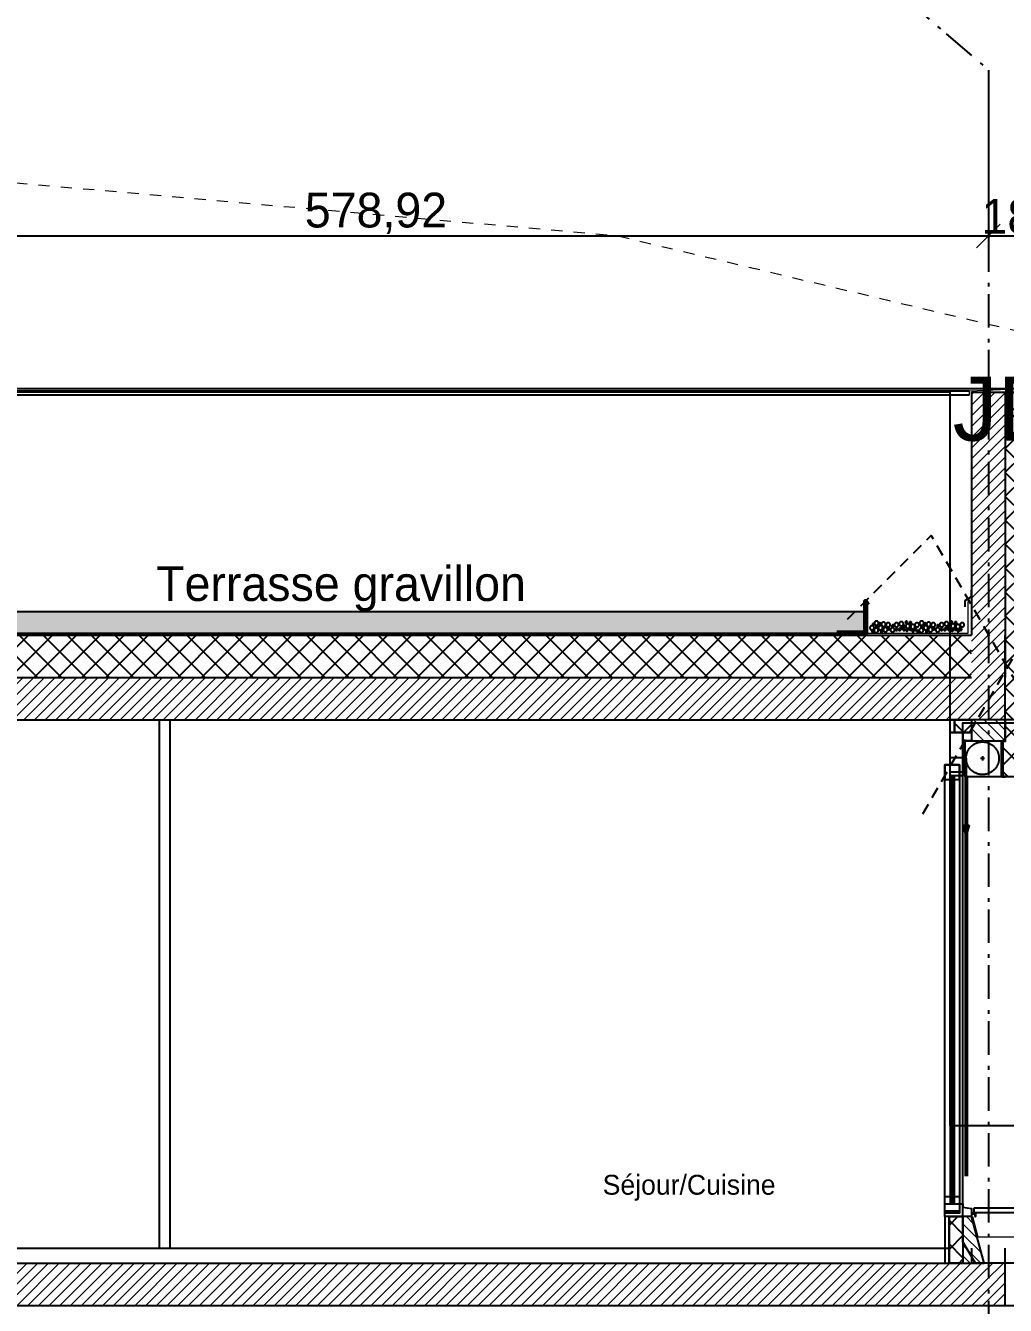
# Model space of a CAD drawing. Header units: centimetres. Extents: x -35664 to 50682, y -23001 to 23705.
# Drawn here: x 5740 to 6203, y -11896 to -11291 of the extents above; entities that cross this region are included whole.
import ezdxf

# ---------------------------------------------------------------- set-up
doc = ezdxf.new("R2010")
doc.units = ezdxf.units.CM
for name, pattern in [('Style de ligne -11', [0.347222, 0.20828, -0.138942]), ('Style de ligne -6', [1.04164, 0.625, -0.20828, 0.06943, -0.13893]), ('VW-01', [0.41656, 0.20828, -0.20828]), ('VW-02', [0.69435, 0.48607, -0.20828])]:
    doc.linetypes.add(name, pattern=pattern)
doc.layers.get('0').update_dxf_attribs({"color": 252})
for name, color, linetype in [('B GÈnÈral_Hatch', 252, 'Continuous'), ('B Général', 252, 'Continuous'), ('C ANNOTATIONS-cotation', 252, 'Continuous'), ('C ANNOTATIONS-texte', 252, 'Continuous'), ('GÈnÈral_Hatch', 252, 'Continuous'), ('Général', 252, 'Continuous'), ('prlm-Coupe', 252, 'Continuous')]:
    doc.layers.add(name, color=color, linetype=linetype)
doc.styles.add('Arial', font='arial.ttf')
doc.styles.add('Eurostile', font='Eurosti.TTF')
doc.dimstyles.new('Arch', dxfattribs={"dimtxt": 16.471002, "dimasz": 11.224121, "dimexe": 15.875, "dimexo": 7.9375, "dimgap": 0.15875, "dimtad": 1, "dimdec": 1, "dimtxsty": 'Eurostile', "dimblk": 'A 90.VW_SLASH-1', "dimblk1": 'A 90.VW_SLASH-1', "dimblk2": 'A 90.VW_SLASH-1', "dimcen": 0, "dimdle": 7.9375, "dimazin": 0, "dimtfac": 1, "dimtdec": 1, "dimtix": 1, "dimtmove": 0, "dimatfit": 0, "dimldrblk": 'A 90.VW_FILLEDARROW-1', "dimfxl": 1, "dimfrac": 2, "dimtolj": 1, "dimarcsym": 0})
pattern_1 = [(45, (-23116.8977, 10090.366), (2.4253472, -2.6458333), [])]
pattern_2 = [(45, (0, 0), (-5.65685, 5.65685), []), (135, (0, 0), (5.65685, 5.65685), [])]
pattern_3 = [(45, (0, 0), (2.42535, -2.64583), [])]

# ---------------------------------------------------------------- blocks, each defined once
blk = doc.blocks.new('B 90.PF 208 Coupe')
at = {"layer": 'B GÈnÈral_Hatch', "linetype": 'Continuous'}
h = blk.add_hatch(dxfattribs=at)
h.set_pattern_fill('02_ISOLANT', color=256, style=0, pattern_type=2)
h.set_pattern_definition(pattern_2)
h.paths.add_polyline_path([(-116.7, 17), (-89.7, 17), (-89.7, 8), (-106.7, 8), (-106.7, 9), (-116.7, 9)])
for points in [[(-89.7, 9), (-89.8, 9), (-89.8, 7.6), (-106.6, 7.6), (-106.6, 9.1), (-116.7, 9.1), (-116.7, 9), (-106.7, 9), (-106.7, 7.5), (-89.7, 7.5)], [(-66.85, -8.15), (-61.85, -9.49), (-66.85, -10.83)], [(-90.4, -15.1), (112.33, -15.1), (112.33, -15.6), (-90.4, -15.6)], [(-90.4, -17.1), (112.33, -17.1), (112.33, -16.6), (-90.4, -16.6)]]:
    blk.add_hatch(color=250, dxfattribs=at).paths.add_polyline_path(points)
at = {"layer": 'B GÈnÈral_Hatch', "linetype": 'Continuous', "lineweight": 18}
h = blk.add_hatch(dxfattribs=at)
h.set_pattern_fill('50_BETON', color=256, style=0, pattern_type=2)
h.set_pattern_definition(pattern_3)
h.paths.add_polyline_path([(-116.7, -7), (-106.7, -7), (-106.7, 9), (-116.7, 9)])
h = blk.add_hatch(dxfattribs=at)
h.set_pattern_fill('50_BETON', color=256, style=0, pattern_type=2)
h.set_pattern_definition(pattern_3)
h.paths.add_polyline_path([(140.3, -11), (140.3, -1), (118.3, -7), (118.3, -11)])
at = {"layer": 'B GÈnÈral_Hatch', "linetype": 'Continuous'}
h = blk.add_hatch(dxfattribs=at)
h.set_pattern_fill('02_ISOLANT', color=256, style=0, pattern_type=2)
h.set_pattern_definition(pattern_2)
h.paths.add_polyline_path([(-116.7, -15), (-116.7, -7), (-110.7, -7), (-110.7, -15)])
at = {"layer": 'GÈnÈral_Hatch', "linetype": 'Continuous'}
h = blk.add_hatch(dxfattribs=at)
h.set_pattern_fill('02_ISOLANT', color=256, style=0, pattern_type=2)
h.set_pattern_definition(pattern_2)
h.paths.add_polyline_path([(118.3, -11), (140.3, -11), (140.3, -17.6), (118.3, -17.6)])
at = {"layer": 'B Général', "linetype": 'VW-02', "ltscale": 25.4}
for p, q in [((-99.45, -1.75), (-97.45, -1.75)), ((-98.45, -0.75), (-98.45, -2.75))]:
    blk.add_line(p, q, dxfattribs=at)
at = {"layer": 'B Général', "linetype": 'Continuous'}
for p, q in [((-110.7, -7), (-110.7, -17)), ((92.64, -11), (-101.87, -11)), ((-98.55, -9.49), (-61.85, -9.49)), ((-90.2, -9), (99.2, -9)), ((-90.2, -10), (99.2, -10))]:
    blk.add_line(p, q, dxfattribs=at)
at = {"layer": 'B Général', "linetype": 'Continuous', "flags": 128}
for points in [[(-116.7, 17), (-89.7, 17), (-89.7, 8), (-106.7, 8), (-106.7, 9), (-116.7, 9)], [(-116.7, -7), (-106.7, -7), (-106.7, 9), (-116.7, 9)]]:
    blk.add_lwpolyline(points, dxfattribs=at)
for points in [[(-115.2, 17), (140.3, 17), (140.3, -5), (130.3, -11), (126.3, -11), (126.3, -11), (-115.2, -11)], [(-89.7, 9), (-89.8, 9), (-89.8, 7.6), (-106.6, 7.6), (-106.6, 9.1), (-116.7, 9.1), (-116.7, 9), (-106.7, 9), (-106.7, 7.5), (-89.7, 7.5), (-89.7, 9)], [(-116.7, -15), (-116.7, -7), (-110.7, -7), (-110.7, -15)], [(-110.7, -11), (-110.7, -7), (-106.7, -7), (-106.7, -11)], [(-90.2, -17), (-110.7, -17), (-110.7, -11), (-90.2, -11)], [(-66.85, -8.15), (-61.85, -9.49), (-66.85, -10.83)], [(-116.7, -17), (-116.7, -15), (-110.7, -15), (-110.7, -17)], [(-95.31, -12.6), (116.65, -12.6), (116.65, -19.6), (-95.31, -19.6)]]:
    blk.add_lwpolyline(points, close=True, dxfattribs=at)
at = {"layer": 'B Général', "linetype": 'Continuous', "lineweight": 25, "flags": 128}
for points in [[(-106.7, -10), (-106.7, 7), (-89.7, 7), (-89.7, -10)], [(140.3, -11), (140.3, -1), (140.3, -1), (140.3, -1), (118.3, -7), (118.3, -11)]]:
    blk.add_lwpolyline(points, close=True, dxfattribs=at)
at = {"layer": 'B Général', "flags": 128}
for points in [[(-98.8, -11), (-91.87, -11), (-91.87, -17), (-98.8, -17)], [(112.3, -19.6), (112.3, -11), (113.8, -11), (114.48, -7), (118.3, -7), (118.3, -19.6)], [(-88.43, -15.1), (-88.43, -12.6), (-95.31, -12.6), (-95.31, -19.6), (-88.43, -19.6), (-88.43, -17.1), (-90.4, -17.1), (-90.4, -15.1)], [(-90.4, -15.1), (112.33, -15.1), (112.33, -15.6), (-90.4, -15.6)], [(-90.4, -17.1), (112.33, -17.1), (112.33, -16.6), (-90.4, -16.6)], [(108.86, -15.1), (108.86, -12.6), (115.74, -12.6), (115.74, -19.6), (108.86, -19.6), (108.86, -17.1), (110.83, -17.1), (110.83, -15.1)]]:
    blk.add_lwpolyline(points, close=True, dxfattribs=at)
at = {"layer": 'B Général', "linetype": 'Continuous'}
blk.add_open_spline([(-105.23, -5.59), (-104.2, -7.39), (-100.62, -9.48), (-96.47, -9.5), (-92.87, -7.45), (-90.78, -3.87), (-90.76, 0.28), (-92.81, 3.88), (-96.39, 5.98), (-100.54, 6), (-104.14, 3.94), (-106.23, 0.36), (-106.26, -3.79), (-105.23, -5.59)], degree=2, dxfattribs=at)
at = {"layer": 'Général', "linetype": 'Continuous'}
for p, q in [((118.19, -5.47), (118.19, -5.02)), ((118.3, -17.6), (140.3, -17.6)), ((118.3, -19.6), (140.3, -19.6))]:
    blk.add_line(p, q, dxfattribs=at)
at = {"layer": 'Général', "linetype": 'Continuous', "flags": 128}
for points in [[(116.34, -7), (116.69, -5.02), (118.19, -5.02), (117.82, -5.02)], [(116.8, -7), (117.07, -5.47), (118.19, -5.47)]]:
    blk.add_lwpolyline(points, dxfattribs=at)
blk.add_lwpolyline([(118.3, -11), (140.3, -11), (140.3, -17.6), (118.3, -17.6)], close=True, dxfattribs=at)
blk = doc.blocks.new('B 90.Groupe-532-1')
at = {"layer": 'B Général', "lineweight": 18, "flags": 128}
blk.add_lwpolyline([(6192.39, -4471.37), (6194.98, -4480.87), (6449.99, -4480.87), (6449.99, -4469.37)], dxfattribs=at)
at = {"layer": 'Général', "linetype": 'Continuous', "flags": 128}
blk.add_lwpolyline([(6192.99, -4467.37), (6192.99, -4469.37), (6454.99, -4469.37), (6454.99, -4467.37)], close=True, dxfattribs=at)
blk = doc.blocks.new('B 90.Groupe-601-1')
at = {"layer": 'B Général', "linetype": 'Continuous'}
for points in [[(6144.38, -4192.01), (6144.61, -4191.87), (6145.14, -4191.87), (6145.6, -4192.14), (6145.87, -4192.6), (6145.87, -4193.14), (6145.6, -4193.6), (6145.14, -4193.87), (6144.61, -4193.87), (6144.16, -4193.6), (6143.89, -4193.14), (6143.89, -4192.6), (6144.16, -4192.14), (6144.38, -4192.01)], [(6145.09, -4194.14), (6145.21, -4194.07), (6145.47, -4194.07), (6145.7, -4194.21), (6145.84, -4194.44), (6145.84, -4194.71), (6145.7, -4194.94), (6145.47, -4195.07), (6145.21, -4195.07), (6144.98, -4194.94), (6144.85, -4194.71), (6144.85, -4194.44), (6144.98, -4194.21), (6145.09, -4194.14)], [(6145.33, -4190.94), (6145.45, -4190.87), (6145.71, -4190.87), (6145.94, -4191.01), (6146.08, -4191.24), (6146.08, -4191.51), (6145.94, -4191.74), (6145.71, -4191.87), (6145.45, -4191.87), (6145.22, -4191.74), (6145.09, -4191.51), (6145.09, -4191.24), (6145.22, -4191.01), (6145.33, -4190.94)], [(6146.36, -4193.21), (6146.59, -4193.07), (6147.12, -4193.07), (6147.58, -4193.34), (6147.85, -4193.8), (6147.85, -4194.34), (6147.58, -4194.8), (6147.12, -4195.07), (6146.59, -4195.07), (6146.13, -4194.8), (6145.87, -4194.34), (6145.87, -4193.8), (6146.13, -4193.34), (6146.36, -4193.21)], [(6146.52, -4189.81), (6146.75, -4189.67), (6147.28, -4189.67), (6147.74, -4189.94), (6148, -4190.4), (6148, -4190.94), (6147.74, -4191.4), (6147.28, -4191.67), (6146.75, -4191.67), (6146.29, -4191.4), (6146.02, -4190.94), (6146.02, -4190.4), (6146.29, -4189.94), (6146.52, -4189.81)], [(6146.88, -4191.94), (6146.99, -4191.87), (6147.26, -4191.87), (6147.49, -4192.01), (6147.62, -4192.24), (6147.62, -4192.51), (6147.49, -4192.74), (6147.26, -4192.87), (6146.99, -4192.87), (6146.76, -4192.74), (6146.63, -4192.51), (6146.63, -4192.24), (6146.76, -4192.01), (6146.88, -4191.94)], [(6148.45, -4192.01), (6148.68, -4191.87), (6149.21, -4191.87), (6149.67, -4192.14), (6149.93, -4192.6), (6149.93, -4193.14), (6149.67, -4193.6), (6149.21, -4193.87), (6148.68, -4193.87), (6148.22, -4193.6), (6147.96, -4193.14), (6147.96, -4192.6), (6148.22, -4192.14), (6148.45, -4192.01)], [(6148.4, -4190.64), (6148.52, -4190.57), (6148.78, -4190.57), (6149.01, -4190.71), (6149.14, -4190.94), (6149.14, -4191.21), (6149.01, -4191.44), (6148.78, -4191.57), (6148.52, -4191.57), (6148.29, -4191.44), (6148.15, -4191.21), (6148.15, -4190.94), (6148.29, -4190.71), (6148.4, -4190.64)], [(6149.19, -4194.14), (6149.31, -4194.07), (6149.57, -4194.07), (6149.8, -4194.21), (6149.93, -4194.44), (6149.93, -4194.71), (6149.8, -4194.94), (6149.57, -4195.07), (6149.31, -4195.07), (6149.08, -4194.94), (6148.95, -4194.71), (6148.95, -4194.44), (6149.08, -4194.21), (6149.19, -4194.14)], [(6149.84, -4190.34), (6150.07, -4190.21), (6150.6, -4190.21), (6151.06, -4190.47), (6151.32, -4190.94), (6151.32, -4191.47), (6151.06, -4191.94), (6150.6, -4192.21), (6150.07, -4192.21), (6149.61, -4191.94), (6149.34, -4191.47), (6149.34, -4190.94), (6149.61, -4190.47), (6149.84, -4190.34)], [(6150.72, -4192.91), (6150.95, -4192.77), (6151.48, -4192.77), (6151.93, -4193.04), (6152.2, -4193.5), (6152.2, -4194.04), (6151.93, -4194.5), (6151.48, -4194.77), (6150.95, -4194.77), (6150.49, -4194.5), (6150.22, -4194.04), (6150.22, -4193.5), (6150.49, -4193.04), (6150.72, -4192.91)], [(6152.01, -4190.61), (6152.24, -4190.47), (6152.77, -4190.47), (6153.23, -4190.74), (6153.5, -4191.2), (6153.5, -4191.74), (6153.23, -4192.2), (6152.77, -4192.47), (6152.24, -4192.47), (6151.78, -4192.2), (6151.52, -4191.74), (6151.52, -4191.2), (6151.78, -4190.74), (6152.01, -4190.61)], [(6152.56, -4192.84), (6152.67, -4192.77), (6152.94, -4192.77), (6153.17, -4192.91), (6153.3, -4193.14), (6153.3, -4193.41), (6153.17, -4193.64), (6152.94, -4193.77), (6152.67, -4193.77), (6152.44, -4193.64), (6152.31, -4193.41), (6152.31, -4193.14), (6152.44, -4192.91), (6152.56, -4192.84)], [(6154.12, -4192.95), (6154.35, -4192.81), (6154.88, -4192.81), (6155.34, -4193.08), (6155.6, -4193.54), (6155.6, -4194.08), (6155.34, -4194.54), (6154.88, -4194.81), (6154.35, -4194.81), (6153.89, -4194.54), (6153.62, -4194.08), (6153.62, -4193.54), (6153.89, -4193.08), (6154.12, -4192.95)], [(6154.54, -4191.54), (6154.65, -4191.47), (6154.92, -4191.47), (6155.15, -4191.61), (6155.28, -4191.84), (6155.28, -4192.11), (6155.15, -4192.34), (6154.92, -4192.47), (6154.65, -4192.47), (6154.42, -4192.34), (6154.29, -4192.11), (6154.29, -4191.84), (6154.42, -4191.61), (6154.54, -4191.54)], [(6155.97, -4190.61), (6156.2, -4190.47), (6156.73, -4190.47), (6157.19, -4190.74), (6157.46, -4191.2), (6157.46, -4191.74), (6157.19, -4192.2), (6156.73, -4192.47), (6156.2, -4192.47), (6155.74, -4192.2), (6155.48, -4191.74), (6155.48, -4191.2), (6155.74, -4190.74), (6155.97, -4190.61)], [(6156.22, -4193.24), (6156.33, -4193.17), (6156.6, -4193.17), (6156.83, -4193.31), (6156.96, -4193.54), (6156.96, -4193.81), (6156.83, -4194.04), (6156.6, -4194.17), (6156.33, -4194.17), (6156.1, -4194.04), (6155.97, -4193.81), (6155.97, -4193.54), (6156.1, -4193.31), (6156.22, -4193.24)], [(6157.7, -4193.24), (6157.82, -4193.17), (6158.08, -4193.17), (6158.31, -4193.31), (6158.45, -4193.54), (6158.45, -4193.81), (6158.31, -4194.04), (6158.08, -4194.17), (6157.82, -4194.17), (6157.59, -4194.04), (6157.46, -4193.81), (6157.46, -4193.54), (6157.59, -4193.31), (6157.7, -4193.24)], [(6158.25, -4190.11), (6158.48, -4189.97), (6159.01, -4189.97), (6159.47, -4190.24), (6159.73, -4190.7), (6159.73, -4191.24), (6159.47, -4191.7), (6159.01, -4191.97), (6158.48, -4191.97), (6158.02, -4191.7), (6157.75, -4191.24), (6157.75, -4190.7), (6158.02, -4190.24), (6158.25, -4190.11)], [(6158.59, -4192.54), (6158.71, -4192.47), (6158.97, -4192.47), (6159.2, -4192.61), (6159.34, -4192.84), (6159.34, -4193.11), (6159.2, -4193.34), (6158.97, -4193.47), (6158.71, -4193.47), (6158.48, -4193.34), (6158.35, -4193.11), (6158.35, -4192.84), (6158.48, -4192.61), (6158.59, -4192.54)], [(6159.78, -4193.24), (6159.9, -4193.17), (6160.16, -4193.17), (6160.39, -4193.31), (6160.52, -4193.54), (6160.52, -4193.81), (6160.39, -4194.04), (6160.16, -4194.17), (6159.9, -4194.17), (6159.67, -4194.04), (6159.53, -4193.81), (6159.53, -4193.54), (6159.67, -4193.31), (6159.78, -4193.24)], [(6159.88, -4191.79), (6160, -4191.72), (6160.26, -4191.72), (6160.49, -4191.86), (6160.62, -4192.09), (6160.62, -4192.36), (6160.49, -4192.59), (6160.26, -4192.72), (6160, -4192.72), (6159.77, -4192.59), (6159.63, -4192.36), (6159.63, -4192.09), (6159.77, -4191.86), (6159.88, -4191.79)], [(6160.89, -4189.84), (6161.01, -4189.77), (6161.27, -4189.77), (6161.5, -4189.91), (6161.63, -4190.14), (6161.63, -4190.41), (6161.5, -4190.64), (6161.27, -4190.77), (6161.01, -4190.77), (6160.78, -4190.64), (6160.64, -4190.41), (6160.64, -4190.14), (6160.78, -4189.91), (6160.89, -4189.84)], [(6161.32, -4191.18), (6161.55, -4191.05), (6162.08, -4191.05), (6162.53, -4191.32), (6162.8, -4191.78), (6162.8, -4192.32), (6162.53, -4192.78), (6162.08, -4193.05), (6161.55, -4193.05), (6161.09, -4192.78), (6160.82, -4192.32), (6160.82, -4191.78), (6161.09, -4191.32), (6161.32, -4191.18)], [(6161.17, -4193.54), (6161.28, -4193.47), (6161.55, -4193.47), (6161.78, -4193.61), (6161.91, -4193.84), (6161.91, -4194.11), (6161.78, -4194.34), (6161.55, -4194.47), (6161.28, -4194.47), (6161.05, -4194.34), (6160.92, -4194.11), (6160.92, -4193.84), (6161.05, -4193.61), (6161.17, -4193.54)], [(6162.75, -4193.04), (6162.87, -4192.97), (6163.13, -4192.97), (6163.36, -4193.11), (6163.49, -4193.34), (6163.49, -4193.61), (6163.36, -4193.84), (6163.13, -4193.97), (6162.87, -4193.97), (6162.64, -4193.84), (6162.5, -4193.61), (6162.5, -4193.34), (6162.64, -4193.11), (6162.75, -4193.04)], [(6162.85, -4190.04), (6162.96, -4189.97), (6163.23, -4189.97), (6163.46, -4190.11), (6163.59, -4190.34), (6163.59, -4190.61), (6163.46, -4190.84), (6163.23, -4190.97), (6162.96, -4190.97), (6162.73, -4190.84), (6162.6, -4190.61), (6162.6, -4190.34), (6162.73, -4190.11), (6162.85, -4190.04)], [(6163.69, -4191.45), (6163.92, -4191.32), (6164.45, -4191.32), (6164.91, -4191.59), (6165.17, -4192.05), (6165.17, -4192.59), (6164.91, -4193.05), (6164.45, -4193.32), (6163.92, -4193.32), (6163.46, -4193.05), (6163.2, -4192.59), (6163.2, -4192.05), (6163.46, -4191.59), (6163.69, -4191.45)], [(6164.04, -4193.79), (6164.15, -4193.72), (6164.42, -4193.72), (6164.65, -4193.86), (6164.78, -4194.09), (6164.78, -4194.36), (6164.65, -4194.59), (6164.42, -4194.72), (6164.15, -4194.72), (6163.92, -4194.59), (6163.79, -4194.36), (6163.79, -4194.09), (6163.92, -4193.86), (6164.04, -4193.79)], [(6165.25, -4193.17), (6165.36, -4193.11), (6165.63, -4193.11), (6165.86, -4193.24), (6165.99, -4193.47), (6165.99, -4193.74), (6165.86, -4193.97), (6165.63, -4194.11), (6165.36, -4194.11), (6165.13, -4193.97), (6165, -4193.74), (6165, -4193.47), (6165.13, -4193.24), (6165.25, -4193.17)], [(6165.67, -4190.61), (6165.9, -4190.47), (6166.43, -4190.47), (6166.89, -4190.74), (6167.15, -4191.2), (6167.15, -4191.74), (6166.89, -4192.2), (6166.43, -4192.47), (6165.9, -4192.47), (6165.44, -4192.2), (6165.17, -4191.74), (6165.17, -4191.2), (6165.44, -4190.74), (6165.67, -4190.61)], [(6166.44, -4194.14), (6166.55, -4194.07), (6166.82, -4194.07), (6167.05, -4194.21), (6167.18, -4194.44), (6167.18, -4194.71), (6167.05, -4194.94), (6166.82, -4195.07), (6166.55, -4195.07), (6166.32, -4194.94), (6166.19, -4194.71), (6166.19, -4194.44), (6166.32, -4194.21), (6166.44, -4194.14)], [(6167.71, -4193.21), (6167.94, -4193.07), (6168.47, -4193.07), (6168.93, -4193.34), (6169.19, -4193.8), (6169.19, -4194.34), (6168.93, -4194.8), (6168.47, -4195.07), (6167.94, -4195.07), (6167.48, -4194.8), (6167.21, -4194.34), (6167.21, -4193.8), (6167.48, -4193.34), (6167.71, -4193.21)], [(6167.86, -4189.81), (6168.09, -4189.67), (6168.62, -4189.67), (6169.08, -4189.94), (6169.34, -4190.4), (6169.34, -4190.94), (6169.08, -4191.4), (6168.62, -4191.67), (6168.09, -4191.67), (6167.63, -4191.4), (6167.37, -4190.94), (6167.37, -4190.4), (6167.63, -4189.94), (6167.86, -4189.81)], [(6168.22, -4191.94), (6168.34, -4191.87), (6168.6, -4191.87), (6168.83, -4192.01), (6168.96, -4192.24), (6168.96, -4192.51), (6168.83, -4192.74), (6168.6, -4192.87), (6168.34, -4192.87), (6168.11, -4192.74), (6167.98, -4192.51), (6167.98, -4192.24), (6168.11, -4192.01), (6168.22, -4191.94)], [(6169.79, -4192.01), (6170.02, -4191.87), (6170.55, -4191.87), (6171.01, -4192.14), (6171.28, -4192.6), (6171.28, -4193.14), (6171.01, -4193.6), (6170.55, -4193.87), (6170.02, -4193.87), (6169.56, -4193.6), (6169.3, -4193.14), (6169.3, -4192.6), (6169.56, -4192.14), (6169.79, -4192.01)], [(6169.74, -4190.64), (6169.86, -4190.57), (6170.12, -4190.57), (6170.35, -4190.71), (6170.49, -4190.94), (6170.49, -4191.21), (6170.35, -4191.44), (6170.12, -4191.57), (6169.86, -4191.57), (6169.63, -4191.44), (6169.5, -4191.21), (6169.5, -4190.94), (6169.63, -4190.71), (6169.74, -4190.64)], [(6170.54, -4194.14), (6170.65, -4194.07), (6170.92, -4194.07), (6171.15, -4194.21), (6171.28, -4194.44), (6171.28, -4194.71), (6171.15, -4194.94), (6170.92, -4195.07), (6170.65, -4195.07), (6170.42, -4194.94), (6170.29, -4194.71), (6170.29, -4194.44), (6170.42, -4194.21), (6170.54, -4194.14)], [(6171.18, -4190.34), (6171.41, -4190.21), (6171.94, -4190.21), (6172.4, -4190.47), (6172.66, -4190.94), (6172.66, -4191.47), (6172.4, -4191.94), (6171.94, -4192.21), (6171.41, -4192.21), (6170.95, -4191.94), (6170.68, -4191.47), (6170.68, -4190.94), (6170.95, -4190.47), (6171.18, -4190.34)], [(6172.06, -4192.91), (6172.29, -4192.77), (6172.82, -4192.77), (6173.28, -4193.04), (6173.54, -4193.5), (6173.54, -4194.04), (6173.28, -4194.5), (6172.82, -4194.77), (6172.29, -4194.77), (6171.83, -4194.5), (6171.56, -4194.04), (6171.56, -4193.5), (6171.83, -4193.04), (6172.06, -4192.91)], [(6173.36, -4190.61), (6173.59, -4190.47), (6174.12, -4190.47), (6174.58, -4190.74), (6174.84, -4191.2), (6174.84, -4191.74), (6174.58, -4192.2), (6174.12, -4192.47), (6173.59, -4192.47), (6173.13, -4192.2), (6172.86, -4191.74), (6172.86, -4191.2), (6173.13, -4190.74), (6173.36, -4190.61)], [(6173.9, -4192.84), (6174.02, -4192.77), (6174.28, -4192.77), (6174.51, -4192.91), (6174.64, -4193.14), (6174.64, -4193.41), (6174.51, -4193.64), (6174.28, -4193.77), (6174.02, -4193.77), (6173.79, -4193.64), (6173.65, -4193.41), (6173.65, -4193.14), (6173.79, -4192.91), (6173.9, -4192.84)], [(6175.46, -4192.95), (6175.69, -4192.81), (6176.22, -4192.81), (6176.68, -4193.08), (6176.95, -4193.54), (6176.95, -4194.08), (6176.68, -4194.54), (6176.22, -4194.81), (6175.69, -4194.81), (6175.23, -4194.54), (6174.97, -4194.08), (6174.97, -4193.54), (6175.23, -4193.08), (6175.46, -4192.95)], [(6175.88, -4191.54), (6176, -4191.47), (6176.26, -4191.47), (6176.49, -4191.61), (6176.62, -4191.84), (6176.62, -4192.11), (6176.49, -4192.34), (6176.26, -4192.47), (6176, -4192.47), (6175.77, -4192.34), (6175.63, -4192.11), (6175.63, -4191.84), (6175.77, -4191.61), (6175.88, -4191.54)], [(6177.32, -4190.61), (6177.54, -4190.47), (6178.08, -4190.47), (6178.53, -4190.74), (6178.8, -4191.2), (6178.8, -4191.74), (6178.53, -4192.2), (6178.08, -4192.47), (6177.54, -4192.47), (6177.09, -4192.2), (6176.82, -4191.74), (6176.82, -4191.2), (6177.09, -4190.74), (6177.32, -4190.61)], [(6177.56, -4193.24), (6177.68, -4193.17), (6177.94, -4193.17), (6178.17, -4193.31), (6178.3, -4193.54), (6178.3, -4193.81), (6178.17, -4194.04), (6177.94, -4194.17), (6177.68, -4194.17), (6177.45, -4194.04), (6177.32, -4193.81), (6177.32, -4193.54), (6177.45, -4193.31), (6177.56, -4193.24)], [(6179.05, -4193.24), (6179.16, -4193.17), (6179.43, -4193.17), (6179.66, -4193.31), (6179.79, -4193.54), (6179.79, -4193.81), (6179.66, -4194.04), (6179.43, -4194.17), (6179.16, -4194.17), (6178.93, -4194.04), (6178.8, -4193.81), (6178.8, -4193.54), (6178.93, -4193.31), (6179.05, -4193.24)], [(6179.59, -4190.11), (6179.82, -4189.97), (6180.35, -4189.97), (6180.81, -4190.24), (6181.08, -4190.7), (6181.08, -4191.24), (6180.81, -4191.7), (6180.35, -4191.97), (6179.82, -4191.97), (6179.36, -4191.7), (6179.1, -4191.24), (6179.1, -4190.7), (6179.36, -4190.24), (6179.59, -4190.11)], [(6179.94, -4192.54), (6180.05, -4192.47), (6180.32, -4192.47), (6180.55, -4192.61), (6180.68, -4192.84), (6180.68, -4193.11), (6180.55, -4193.34), (6180.32, -4193.47), (6180.05, -4193.47), (6179.82, -4193.34), (6179.69, -4193.11), (6179.69, -4192.84), (6179.82, -4192.61), (6179.94, -4192.54)], [(6181.13, -4193.24), (6181.24, -4193.17), (6181.51, -4193.17), (6181.73, -4193.31), (6181.87, -4193.54), (6181.87, -4193.81), (6181.73, -4194.04), (6181.51, -4194.17), (6181.24, -4194.17), (6181.01, -4194.04), (6180.88, -4193.81), (6180.88, -4193.54), (6181.01, -4193.31), (6181.13, -4193.24)], [(6181.22, -4191.79), (6181.34, -4191.72), (6181.6, -4191.72), (6181.83, -4191.86), (6181.97, -4192.09), (6181.97, -4192.36), (6181.83, -4192.59), (6181.6, -4192.72), (6181.34, -4192.72), (6181.11, -4192.59), (6180.98, -4192.36), (6180.98, -4192.09), (6181.11, -4191.86), (6181.22, -4191.79)], [(6182.24, -4189.84), (6182.35, -4189.77), (6182.61, -4189.77), (6182.84, -4189.91), (6182.98, -4190.14), (6182.98, -4190.41), (6182.84, -4190.64), (6182.61, -4190.77), (6182.35, -4190.77), (6182.12, -4190.64), (6181.99, -4190.41), (6181.99, -4190.14), (6182.12, -4189.91), (6182.24, -4189.84)], [(6182.66, -4191.18), (6182.89, -4191.05), (6183.42, -4191.05), (6183.88, -4191.32), (6184.14, -4191.78), (6184.14, -4192.32), (6183.88, -4192.78), (6183.42, -4193.05), (6182.89, -4193.05), (6182.43, -4192.78), (6182.16, -4192.32), (6182.16, -4191.78), (6182.43, -4191.32), (6182.66, -4191.18)], [(6182.51, -4193.54), (6182.63, -4193.47), (6182.89, -4193.47), (6183.12, -4193.61), (6183.25, -4193.84), (6183.25, -4194.11), (6183.12, -4194.34), (6182.89, -4194.47), (6182.63, -4194.47), (6182.4, -4194.34), (6182.26, -4194.11), (6182.26, -4193.84), (6182.4, -4193.61), (6182.51, -4193.54)], [(6184.09, -4193.04), (6184.21, -4192.97), (6184.47, -4192.97), (6184.7, -4193.11), (6184.84, -4193.34), (6184.84, -4193.61), (6184.7, -4193.84), (6184.47, -4193.97), (6184.21, -4193.97), (6183.98, -4193.84), (6183.85, -4193.61), (6183.85, -4193.34), (6183.98, -4193.11), (6184.09, -4193.04)], [(6184.19, -4190.04), (6184.31, -4189.97), (6184.57, -4189.97), (6184.8, -4190.11), (6184.94, -4190.34), (6184.94, -4190.61), (6184.8, -4190.84), (6184.57, -4190.97), (6184.31, -4190.97), (6184.08, -4190.84), (6183.95, -4190.61), (6183.95, -4190.34), (6184.08, -4190.11), (6184.19, -4190.04)], [(6185.03, -4191.45), (6185.26, -4191.32), (6185.79, -4191.32), (6186.25, -4191.59), (6186.52, -4192.05), (6186.52, -4192.59), (6186.25, -4193.05), (6185.79, -4193.32), (6185.26, -4193.32), (6184.8, -4193.05), (6184.54, -4192.59), (6184.54, -4192.05), (6184.8, -4191.59), (6185.03, -4191.45)], [(6185.38, -4193.79), (6185.5, -4193.72), (6185.76, -4193.72), (6185.99, -4193.86), (6186.12, -4194.09), (6186.12, -4194.36), (6185.99, -4194.59), (6185.76, -4194.72), (6185.5, -4194.72), (6185.27, -4194.59), (6185.13, -4194.36), (6185.13, -4194.09), (6185.27, -4193.86), (6185.38, -4193.79)], [(6186.59, -4193.17), (6186.71, -4193.11), (6186.97, -4193.11), (6187.2, -4193.24), (6187.33, -4193.47), (6187.33, -4193.74), (6187.2, -4193.97), (6186.97, -4194.11), (6186.71, -4194.11), (6186.48, -4193.97), (6186.34, -4193.74), (6186.34, -4193.47), (6186.48, -4193.24), (6186.59, -4193.17)], [(6187.01, -4190.61), (6187.24, -4190.47), (6187.77, -4190.47), (6188.23, -4190.74), (6188.5, -4191.2), (6188.5, -4191.74), (6188.23, -4192.2), (6187.77, -4192.47), (6187.24, -4192.47), (6186.78, -4192.2), (6186.52, -4191.74), (6186.52, -4191.2), (6186.78, -4190.74), (6187.01, -4190.61)]]:
    blk.add_open_spline(points, degree=2, dxfattribs=at)
blk = doc.blocks.new('B 90.Groupe-518-1')
at = {"layer": 'B Général', "linetype": 'Style de ligne -11', "ltscale": 25.4, "flags": 128}
for points in [[(-1416.92, 876.79), (-1492.92, 1008.42), (-1532.92, 968.42)], [(-1496.92, 876.79), (-1420.92, 1008.42), (-1380.92, 968.42)]]:
    blk.add_lwpolyline(points, dxfattribs=at)
at = {"layer": 'B Général', "insert": (-1482.79, 1083.57), "char_height": 30.344, "attachment_point": 1, "line_spacing_factor": 0.958078, "style": 'Arial'}
blk.add_mtext('JD', dxfattribs=at)
blk = doc.blocks.new('B 90.VW_SLASH-1')
at = {"linetype": 'ByBlock', "lineweight": -2}
blk.add_line((0.5, 0), (-1, 0), dxfattribs=at)
at = {"linetype": 'Continuous', "lineweight": 20, "flags": 128}
blk.add_lwpolyline([(0.5, 0.5), (-0.5, -0.5)], dxfattribs=at)
blk = doc.blocks.new('*D807')
at = {"layer": 'C ANNOTATIONS-cotation', "linetype": 'Continuous', "lineweight": -2, "transparency": 16777216}
for p, q in [((-2044.85, 1238.37), (-2044.85, 1134.12)), ((-1465.92, 1220.63), (-1465.92, 1134.12)), ((-1477.15, 1150), (-2033.62, 1150))]:
    blk.add_line(p, q, dxfattribs=at)
at = {"layer": 'C ANNOTATIONS-cotation', "lineweight": -2, "transparency": 16777216, "xscale": 11.22412109375, "yscale": 11.22412109375, "zscale": 11.22412109375, "rotation": 180}
blk.add_blockref('B 90.VW_SLASH-1', (-2044.85, 1150), dxfattribs=at)
at = {"layer": 'C ANNOTATIONS-cotation', "lineweight": -2, "transparency": 16777216, "xscale": 11.22412109375, "yscale": 11.22412109375, "zscale": 11.22412109375}
blk.add_blockref('B 90.VW_SLASH-1', (-1465.92, 1150), dxfattribs=at)
at = {"layer": 'C ANNOTATIONS-cotation', "transparency": 16777216, "insert": (-1755.39, 1160.79), "char_height": 16.447, "attachment_point": 5, "style": 'Eurostile'}
blk.add_mtext('\\A1;578,92', dxfattribs=at)
blk = doc.blocks.new('A 90.VW_FILLEDARROW-1')
at = {"linetype": 'Continuous'}
blk.add_hatch(color=250, dxfattribs=at).paths.add_polyline_path([(-1.414, 0.379), (0, 0), (-1.414, -0.379)])
at = {"linetype": 'Continuous', "flags": 128}
blk.add_lwpolyline([(-1.414, 0.379), (0, 0), (-1.414, -0.379)], close=True, dxfattribs=at)
blk = doc.blocks.new('A 90.VW_SLASH-1')
at = {"linetype": 'ByBlock', "lineweight": -2}
blk.add_line((0.5, 0), (-1, 0), dxfattribs=at)
at = {"linetype": 'Continuous', "lineweight": 20, "flags": 128}
blk.add_lwpolyline([(0.5, 0.5), (-0.5, -0.5)], dxfattribs=at)
blk = doc.blocks.new('*D808')
at = {"layer": 'C ANNOTATIONS-cotation', "linetype": 'Continuous', "lineweight": -2, "transparency": 16777216}
for p, q in [((-1465.92, 1220.63), (-1465.92, 1134.12)), ((-1447.92, 1220.63), (-1447.92, 1134.12)), ((-1477.15, 1150), (-1488.37, 1150)), ((-1447.92, 1150), (-1465.92, 1150)), ((-1436.7, 1150), (-1425.48, 1150))]:
    blk.add_line(p, q, dxfattribs=at)
at = {"layer": 'C ANNOTATIONS-cotation', "lineweight": -2, "transparency": 16777216, "xscale": 11.22412109375, "yscale": 11.22412109375, "zscale": 11.22412109375}
blk.add_blockref('B 90.VW_SLASH-1', (-1465.92, 1150), dxfattribs=at)
at = {"layer": 'C ANNOTATIONS-cotation', "lineweight": -2, "transparency": 16777216, "xscale": 11.22412109375, "yscale": 11.22412109375, "zscale": 11.22412109375, "rotation": 180}
blk.add_blockref('B 90.VW_SLASH-1', (-1447.92, 1150), dxfattribs=at)
at = {"layer": 'C ANNOTATIONS-cotation', "transparency": 16777216, "insert": (-1456.92, 1159.22), "char_height": 16.447, "attachment_point": 5, "style": 'Eurostile'}
blk.add_mtext('\\A1;18', dxfattribs=at)
blk = doc.blocks.new('B 90.axes 2')
at = {"layer": 'B Général', "linetype": 'Style de ligne -6', "ltscale": 25.4, "flags": 128}
blk.add_lwpolyline([(-1522.849, 1361.07), (-1522.849, 1277.57), (-1465.925, 1228.57), (-1465.925, -1373.93)], dxfattribs=at)
at = {"layer": 'B Général'}
blk.add_blockref('B 90.Groupe-518-1', (0, 0), dxfattribs=at)
at = {"layer": 'C ANNOTATIONS-cotation', "linetype": 'Continuous'}
for base, p1, p2, picture, middle in [((-2044.848, 1150), (-1465.925, 1228.57), (-2044.848, 1246.306), '*D807', (-1755.386, 1160.79)), ((-1465.925, 1150), (-1447.925, 1228.57), (-1465.925, 1228.57), '*D808', (-1456.925, 1159.223))]:
    dim = blk.add_linear_dim(base=base, p1=p1, p2=p2, dimstyle='Arch', override={"dimtxt": 16.446886, "dimgap": 1, "dimdec": 2, "dimpost": '<>', "dimtxsty": 'Eurostile', "dimclrd": 256, "dimclre": 256, "dimclrt": 256, "dimtmove": 2, "dimtfill": 0, "dimtfillclr": 0}, dxfattribs=at)
    dim.commit()
    dim.dimension.update_dxf_attribs({"geometry": picture, "text_midpoint": middle})
blk = doc.blocks.new('A$C373B78D5')
at = {"layer": 'B GÈnÈral_Hatch', "linetype": 'Continuous', "lineweight": 18}
h = blk.add_hatch(dxfattribs=at)
h.set_pattern_fill('50_BETON', color=256, style=0, pattern_type=2)
h.set_pattern_definition(pattern_1)
h.paths.add_polyline_path([(-16925.01, 5874), (-16909.01, 5874), (-16909.01, 6009), (-16925.01, 6009)])
at = {"layer": 'B GÈnÈral_Hatch', "linetype": 'Continuous'}
h = blk.add_hatch(dxfattribs=at)
h.set_pattern_fill('02_ISOLANT', color=256, angle=90, style=0, pattern_type=2)
h.set_pattern_definition([(135, (-23116.898, 10090.366), (-5.656854, -5.656854), []), (225, (-23116.898, 10090.366), (-5.656854, 5.656854), [])])
h.paths.add_polyline_path([(-16909.01, 5894), (-16901.01, 5894), (-16901.01, 6009), (-16909.01, 6009)])
h = blk.add_hatch(dxfattribs=at)
h.set_pattern_fill('H_SABLE', color=256, scale=0.030748, style=0, pattern_type=2)
h.set_pattern_definition([(45, (30702.9376, -31762.277), (3.90499343, -3.90499343), [0.05522495, -5.46726973]), (45, (30702.2466, -31764.072), (3.90499343, -3.90499343), [0.05522495, -5.46726973]), (45, (30703.865, -31763.817), (3.90499343, -3.90499343), [0.05522495, -5.46726973]), (45, (30699.8523, -31762.8907), (3.90499343, -3.90499343), [0.05522495, -5.46726973]), (45, (30701.0375, -31764.6135), (3.90499343, -3.90499343), [0.05522495, -5.46726973]), (45, (30701.9317, -31765.539), (3.90499343, -3.90499343), [0.05522495, -5.46726973]), (45, (30703.271, -31764.8356), (3.90499343, -3.90499343), [0.05522495, -5.46726973]), (45, (30702.11, -31760.385), (3.90499343, -3.90499343), [0.05522495, -5.46726973]), (45, (30704.5185, -31763.366), (3.90499343, -3.90499343), [0.13806237, -5.3844323]), (45, (30701.9213, -31761.9077), (3.90499343, -3.90499343), [0.05522495, -5.46726973]), (45, (30699.969, -31764.573), (3.90499343, -3.90499343), [0.05522495, -5.46726973]), (45, (30700.894, -31761.739), (3.90499343, -3.90499343), [0.13806237, -5.3844323]), (45, (30702.5834, -31766.6206), (3.90499343, -3.90499343), [0.05522495, -5.46726973]), (45, (30701.698, -31763.317), (3.90499343, -3.90499343), [0.13806237, -5.3844323]), (45, (30700.71, -31766.187), (3.90499343, -3.90499343), [0.13806237, -5.3844323])])
h.paths.add_polyline_path([(-19529.98, 5905), (-19529.98, 5895), (-16975.01, 5895), (-16975.01, 5905)])
h = blk.add_hatch(dxfattribs=at)
h.set_pattern_fill('02_ISOLANT', color=256, angle=-180, style=0, pattern_type=2)
h.set_pattern_definition([(225, (-23116.898, 10090.366), (5.656854, -5.656854), []), (315, (-23116.898, 10090.366), (-5.656854, -5.656854), [])])
h.paths.add_polyline_path([(-16925.01, 5874), (-16925.01, 5894), (-19579.98, 5894), (-19579.98, 5874)])
h = blk.add_hatch(dxfattribs=at)
h.set_pattern_fill('02_ISOLANT', color=256, angle=90, style=0, pattern_type=2)
h.set_pattern_definition([(135, (-23116.898, 10090.366), (-5.656854, -5.656854), []), (225, (-23116.898, 10090.366), (-5.656854, 5.656854), [])])
h.paths.add_polyline_path([(-16909.01, 5854), (-16901.01, 5854), (-16901.01, 5894), (-16909.01, 5894)])
at = {"layer": 'B GÈnÈral_Hatch', "linetype": 'Continuous', "lineweight": 18}
h = blk.add_hatch(dxfattribs=at)
h.set_pattern_fill('50_BETON', color=256, style=0, pattern_type=2)
h.set_pattern_definition(pattern_1)
h.paths.add_polyline_path([(-16925.01, 5854), (-16909.01, 5874), (-19595.98, 5874), (-19579.98, 5854)])
h = blk.add_hatch(dxfattribs=at)
h.set_pattern_fill('50_BETON', color=256, style=0, pattern_type=2)
h.set_pattern_definition(pattern_1)
h.paths.add_polyline_path([(-16909.01, 5874), (-16925.01, 5854), (-16925.01, 5854), (-16909.01, 5854)])
at = {"layer": 'B GÈnÈral_Hatch', "linetype": 'Continuous'}
h = blk.add_hatch(dxfattribs=at)
h.set_pattern_fill('02_ISOLANT', color=256, angle=-90, style=0, pattern_type=2)
h.set_pattern_definition([(315, (-23116.898, 10090.366), (5.656854, 5.656854), []), (45, (-23116.898, 10090.366), (5.656854, -5.656854), [])])
h.paths.add_polyline_path([(-16925.01, 5854), (-16933.01, 5854), (-16933.01, 5854), (-16925.01, 5854)])
at = {"layer": 'B GÈnÈral_Hatch', "linetype": 'Continuous', "lineweight": 18}
h = blk.add_hatch(dxfattribs=at)
h.set_pattern_fill('50_BETON', color=256, style=0, pattern_type=2)
h.set_pattern_definition(pattern_1)
h.paths.add_polyline_path([(-16909.01, 5577), (-16925.01, 5597), (-18761.46, 5597), (-18761.46, 5577)])
h = blk.add_hatch(dxfattribs=at)
h.set_pattern_fill('50_BETON', color=256, style=0, pattern_type=2)
h.set_pattern_definition(pattern_1)
h.paths.add_polyline_path([(-16909.01, 5597), (-16925.01, 5597), (-16909.01, 5577)])
at = {"layer": 'B Général', "linetype": 'Continuous'}
for p, q in [((-16900.01, 6010.5), (-19604.98, 6010.5)), ((-16926.01, 6009.5), (-19578.98, 6009.5)), ((-16926.01, 6007.5), (-19578.98, 6007.5)), ((-16925.01, 6009), (-16925.01, 5894)), ((-16925.01, 6009), (-16925.01, 5894)), ((-16925.01, 6009), (-16901.01, 6009)), ((-16909.01, 6009), (-16909.01, 5894)), ((-16909.01, 6009), (-16909.01, 5894)), ((-19579.98, 5894), (-16925.01, 5894)), ((-19579.98, 5894), (-16925.01, 5894)), ((-16909.01, 5874), (-16909.01, 5894)), ((-16909.01, 5894), (-16909.01, 5874)), ((-19579.98, 5874), (-16925.01, 5874)), ((-16909.01, 5854), (-16909.01, 5874)), ((-16909.01, 5854), (-16909.01, 5874)), ((-19569.98, 5854), (-16935.01, 5854)), ((-17913.86, 5854), (-16935.01, 5854)), ((-17308.93, 5854), (-17308.93, 5604)), ((-17308.93, 5854), (-17308.93, 5604)), ((-17308.93, 5854), (-17303.93, 5854)), ((-17303.93, 5854), (-17303.93, 5604)), ((-17303.93, 5854), (-17303.93, 5604)), ((-16935.01, 5854), (-16935.01, 5854)), ((-16935.01, 5854), (-16935.01, 5854)), ((-16901.01, 5854), (-16935.01, 5854)), ((-16925.01, 5854), (-16935.01, 5854)), ((-16933.01, 5854), (-16933.01, 5854)), ((-16933.01, 5854), (-16933.01, 5854)), ((-16925.01, 5854), (-16925.01, 5854)), ((-16925.01, 5854), (-16925.01, 5854)), ((-18761.46, 5604), (-16935.01, 5604)), ((-18761.46, 5604), (-16935.01, 5604)), ((-17308.93, 5604), (-17303.93, 5604)), ((-16925.01, 5604), (-16925.01, 5597)), ((-16909.01, 5577), (-16909.01, 5604)), ((-18761.46, 5597), (-16935.01, 5597)), ((-16935.01, 5597), (-16925.01, 5597)), ((-16909.01, 5597), (-16925.01, 5597)), ((-18761.46, 5577), (-16909.01, 5577)), ((-18761.46, 5577), (-16909.01, 5577)), ((-16909.01, 5577), (-16901.01, 5577))]:
    blk.add_line(p, q, dxfattribs=at)
at = {"layer": 'B Général', "linetype": 'VW-01', "lineweight": 18, "ltscale": 25.4, "flags": 128}
blk.add_lwpolyline([(-19898.35, 6695.91), (-19477.83, 6678), (-19419.84, 6678), (-18811.74, 6459), (-17388, 6109), (-17092.71, 6083), (-15975.46, 5817), (-15684.16, 5797), (-15459.75, 5736), (-14945.77, 5636), (-13908.75, 5450), (-13283.66, 5348), (-12877.71, 5210), (-12466.56, 5204), (-12263.93, 5176.73), (-12213.96, 5176.73)], dxfattribs=at)
at = {"layer": 'B Général', "linetype": 'Continuous', "flags": 128}
blk.add_lwpolyline([(-13322.41, 5331.87), (-14116.6, 5339.82), (-14116.6, 5035), (-14698.4, 5035), (-14698.4, 4133), (-15478.41, 4133), (-15478.41, 5662), (-16935.01, 5662), (-16935.01, 6009), (-19603.98, 6009), (-19603.98, 5297), (-19865.06, 5297), (-19865.06, 5050), (-19852.84, 5050), (-19852.84, 4090), (-18095.93, 4090), (-18095.93, 3503), (-16050.9, 3503), (-16050.9, 3504.92), (-16050.41, 3504.92), (-16050.41, 3203), (-11164.45, 3203)], dxfattribs=at)
at = {"layer": 'B Général', "linetype": 'Continuous', "lineweight": 18, "flags": 128}
blk.add_lwpolyline([(-16900.01, 6007.49), (-16900.01, 6010.5), (-16926.01, 6009.5), (-16926.01, 6007.5)], dxfattribs=at)
at = {"layer": 'B Général', "flags": 128}
blk.add_lwpolyline([(-16928, 5907.42), (-16928.01, 5910.42), (-16925.01, 5912.32), (-16925.01, 5915.42)], dxfattribs=at)
at = {"layer": 'B Général', "lineweight": 18, "flags": 128}
blk.add_lwpolyline([(-19578.98, 5910), (-19578.98, 5895), (-16926.51, 5895), (-16926.51, 5910)], dxfattribs=at)
at = {"layer": 'B Général', "linetype": 'Continuous', "lineweight": 70, "flags": 128}
blk.add_lwpolyline([(-16973.95, 5908.16), (-16975.01, 5910), (-16975.01, 5895), (-16988.7, 5895)], dxfattribs=at)
at = {"layer": 'B Général', "linetype": 'Continuous', "flags": 128}
blk.add_lwpolyline([(-19529.98, 5905), (-19529.98, 5895), (-16975.01, 5895), (-16975.01, 5905)], close=True, dxfattribs=at)
at = {"layer": 'B Général'}
for name, p in [('B 90.axes 2', (-15451.09, 4932.77)), ('B 90.Groupe-601-1', (-23116.9, 10090.37)), ('B 90.Groupe-532-1', (-23116.9, 10090.37))]:
    blk.add_blockref(name, p, dxfattribs=at)
at = {"layer": 'B Général', "rotation": 270.0000000376577}
blk.add_blockref('B 90.PF 208 Coupe', (-16918.01, 5737.3), dxfattribs=at)
at = {"layer": 'C ANNOTATIONS-texte', "insert": (-17310.39, 5926.63), "char_height": 16.4469, "attachment_point": 1, "line_spacing_factor": 0.895453, "style": 'Eurostile'}
blk.add_mtext('Terrasse gravillon', dxfattribs=at)
at = {"layer": 'C ANNOTATIONS-texte', "insert": (-17099.32, 5638.76), "char_height": 9.3982, "attachment_point": 1, "rotation": 0.00002, "line_spacing_factor": 0.895453, "style": 'Eurostile'}
blk.add_mtext('Séjour/Cuisine', dxfattribs=at)

msp = doc.modelspace()

# ---------------------------------------------------------------- block references
at = {"layer": 'prlm-Coupe'}
msp.add_blockref('A$C373B78D5', (23111.623, -17472.851), dxfattribs=at)

doc.saveas('drawing.dxf')
